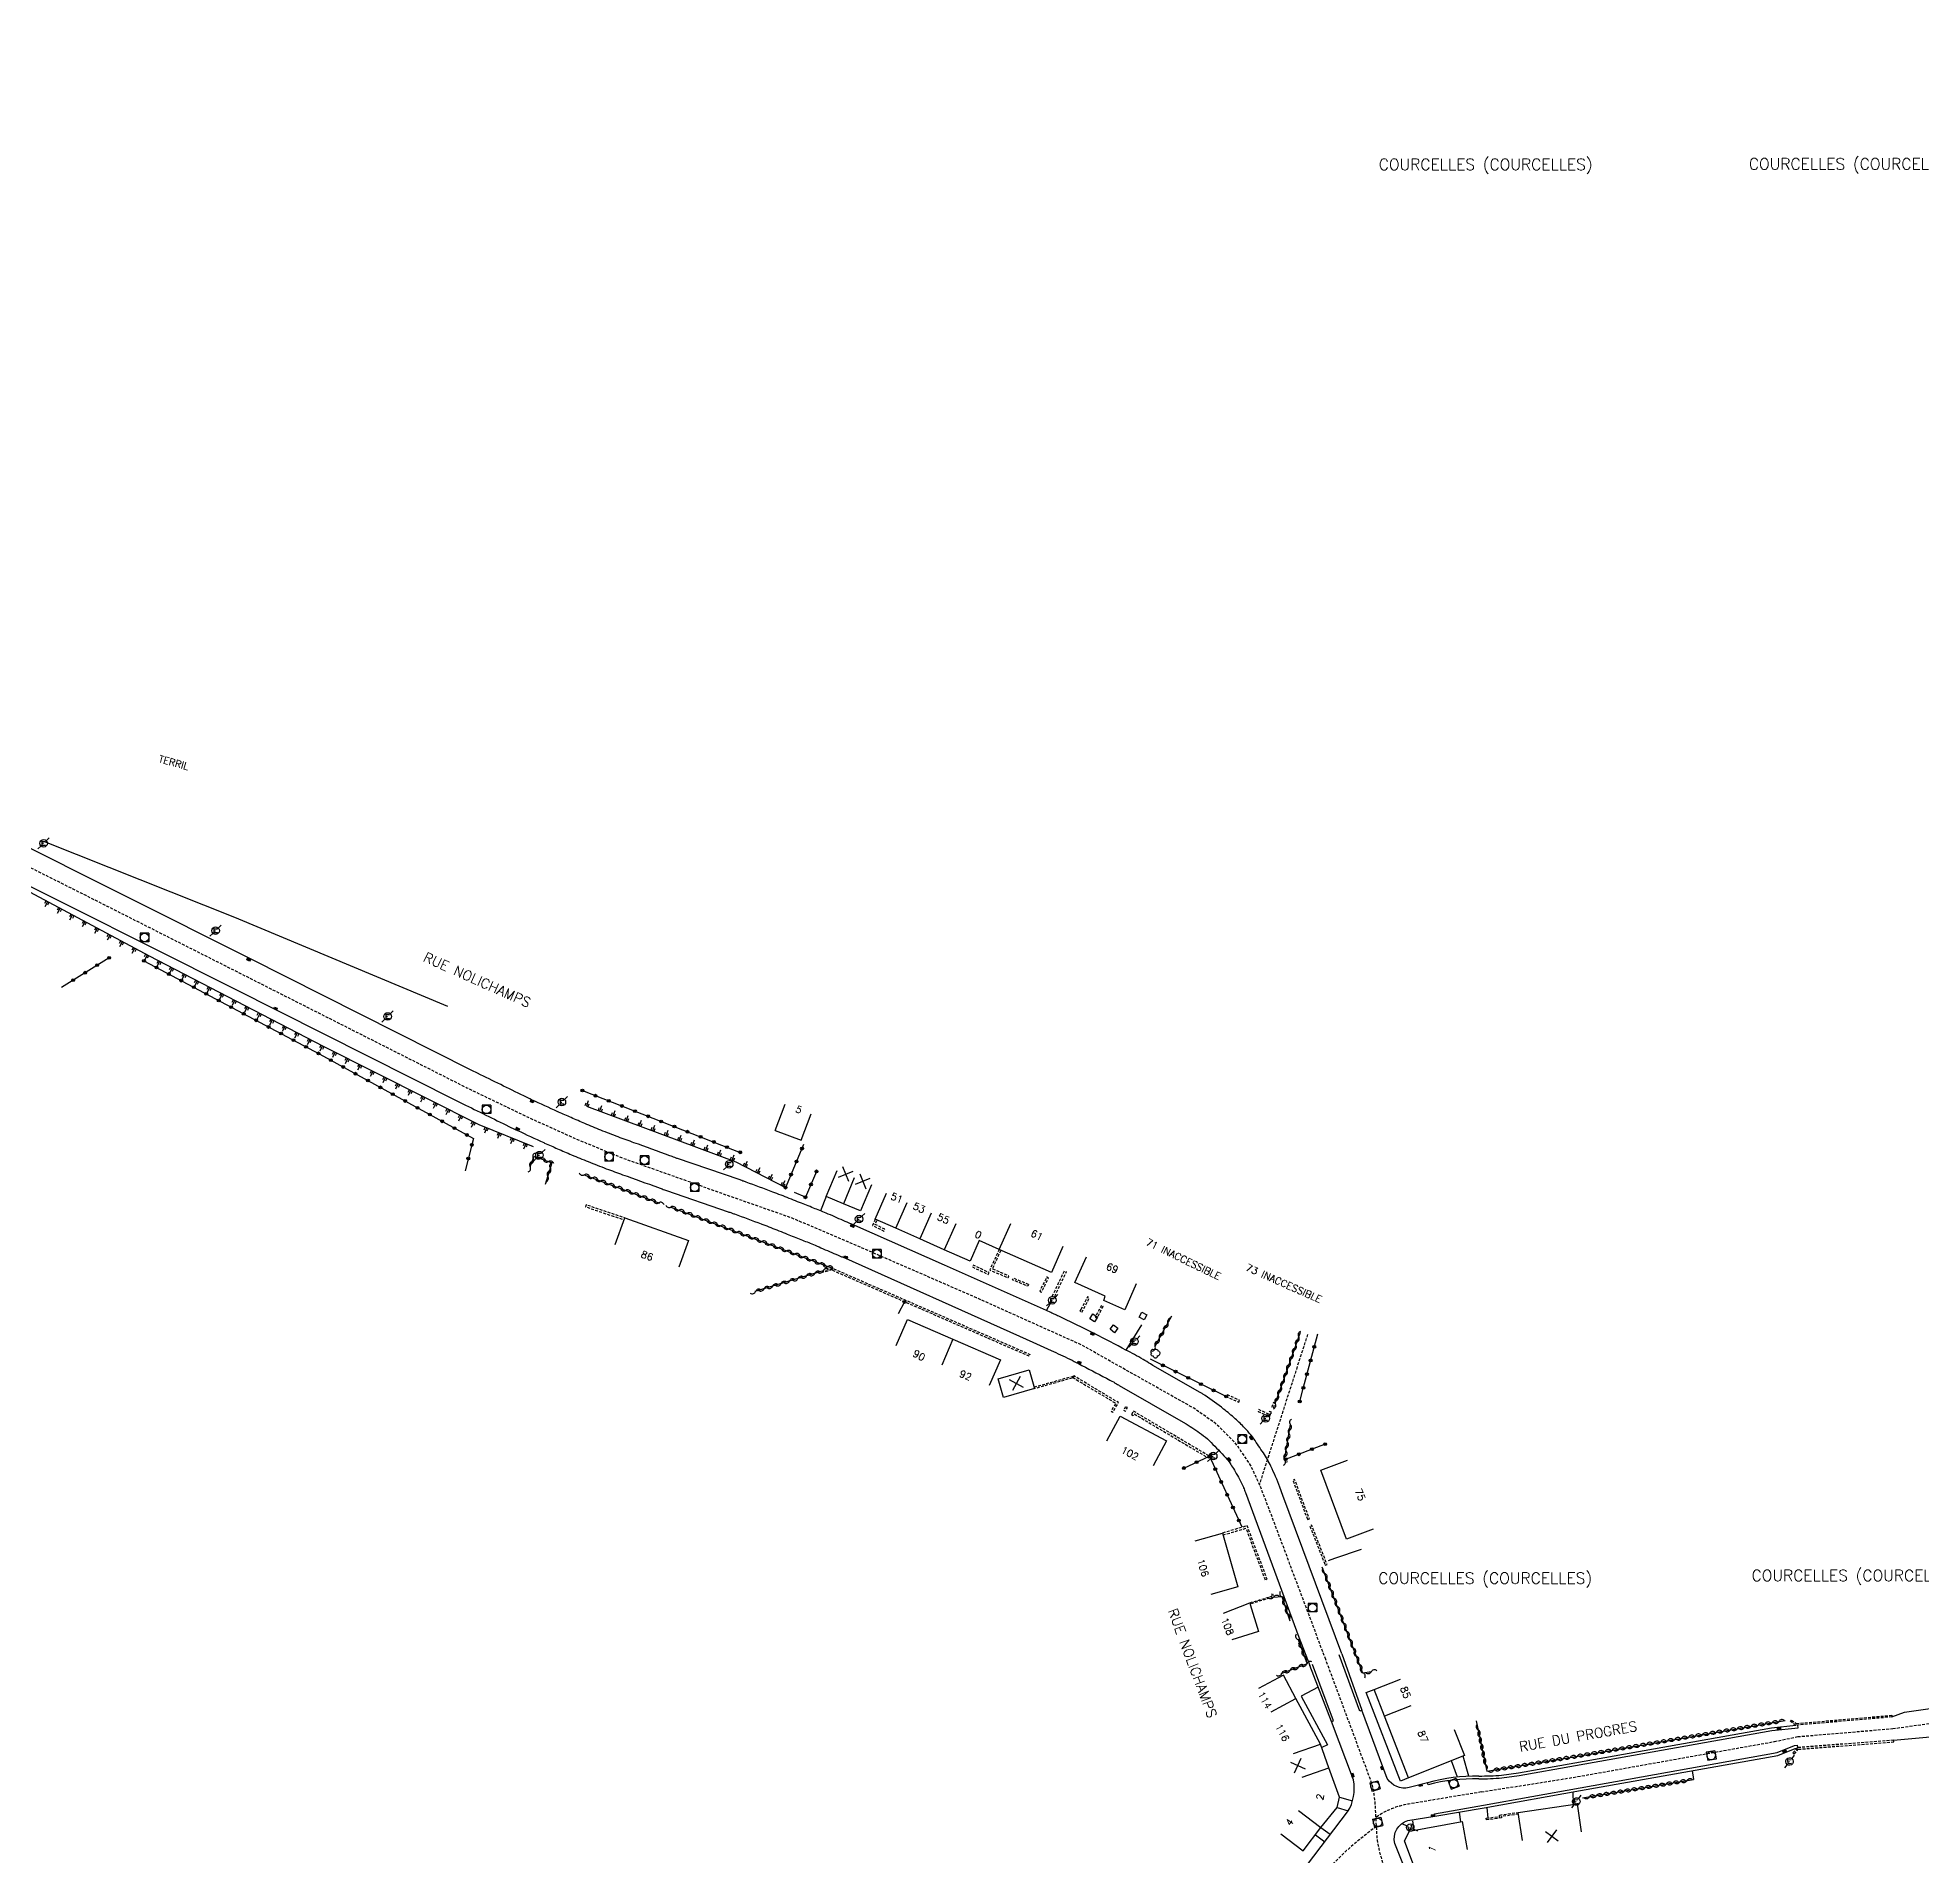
# Model space of a CAD drawing. Header units: millimetres. Extents: x 150000 to 151001, y 125999 to 127001.
# Drawn here: x 150210.9 to 150544.7, y 126187.3 to 126509.4 of the extents above; entities that cross this region are included whole.
import ezdxf
from ezdxf.enums import TextEntityAlignment as Align

# ---------------------------------------------------------------- set-up
doc = ezdxf.new("R2010")
doc.units = ezdxf.units.MM
doc.linetypes.add('DASHED', pattern=[0.75, 0.5, -0.25])
doc.layers.get('0').update_dxf_attribs({"linetype": 'CONTINUOUS'})
for name, color, linetype in [('W0001', 6, 'DASHED'), ('W0008', 7, 'CONTINUOUS'), ('W0017', 7, 'CONTINUOUS'), ('W0100', 7, 'CONTINUOUS'), ('W0112', 1, 'DASHED'), ('W0211', 2, 'CONTINUOUS'), ('W0300', 7, 'CONTINUOUS'), ('W0302', 3, 'CONTINUOUS'), ('W0310', 3, 'CONTINUOUS'), ('W0322', 7, 'CONTINUOUS'), ('W0334', 7, 'CONTINUOUS'), ('W0400', 7, 'CONTINUOUS'), ('W0420', 7, 'CONTINUOUS'), ('W0471', 7, 'CONTINUOUS'), ('W0980', 7, 'CONTINUOUS'), ('W0984', 7, 'CONTINUOUS'), ('W0989', 7, 'CONTINUOUS'), ('W0991', 7, 'CONTINUOUS'), ('W1102', 7, 'CONTINUOUS')]:
    doc.layers.add(name, color=color, linetype=linetype)
doc.styles.get("Standard").update_dxf_attribs({"font": 'romans.shx', "width": 0.85})

# ---------------------------------------------------------------- blocks, each defined once
blk = doc.blocks.new('t991o')
at = {"color": 0, "linetype": 'Continuous'}
for p, q in [((-1, 1), (1, -1)), ((-1, -1), (1, 1))]:
    blk.add_line(p, q, dxfattribs=at)
blk = doc.blocks.new('t310o')
at = {"color": 0, "linetype": 'Continuous'}
for centre, start, end in [((-0.5, 0.38), 216.8699, 323.1304), ((0.5, -0.37), 36.8699, 143.1303)]:
    blk.add_arc(centre, 0.625, start, end, dxfattribs=at)
blk = doc.blocks.new('T471')
for p, q in [((-0.333334, 0.333334), (-0.333334, -0.333334)), ((-0.333334, 0.333334), (0.333334, 0.333334)), ((-0.333334, 0), (0, 0)), ((0.500001, 0.500001), (1.000002, 1.000002)), ((-0.500001, -0.500001), (-1.000002, -1.000002)), ((-0.333334, -0.333334), (0.333334, -0.333334))]:
    blk.add_line(p, q)
blk.add_ellipse((0, 0), major_axis=(0.471405, 0.471405), ratio=1, start_param=5.4977871438, end_param=11.780972451)
blk = doc.blocks.new('T400')
for p, q in [((-0.15, 0.3), (0.15, 0.3)), ((-0.15, -0.25), (-0.15, 0.3)), ((-0.15, 0.15), (0.15, 0.15)), ((-0.15, 0), (0.15, 0)), ((0.15, 0.3), (0.15, -0.25)), ((-0.15, -0.15), (0.15, -0.15)), ((-0.15, -0.25), (-0.15, -0.3)), ((-0.15, -0.3), (0.15, -0.3)), ((0.15, -0.3), (0.15, -0.25))]:
    blk.add_line(p, q)
blk = doc.blocks.new('T420')
for p, q in [((0.75, 0.75), (-0.75, 0.75)), ((-0.75, 0.75), (-0.75, -0.75)), ((0.75, 0.75), (0.75, -0.75)), ((0.75, -0.75), (-0.75, -0.75))]:
    blk.add_line(p, q)
blk.add_ellipse((0, 0), major_axis=(-0.53, 0.53), ratio=1, start_param=3.926991, end_param=10.210176)
blk = doc.blocks.new('t322o')
at = {"color": 0, "linetype": 'Continuous'}
for radius in [0.25, 0.15]:
    blk.add_circle((0, 0), radius, dxfattribs=at)
blk = doc.blocks.new('t211o')
at = {"color": 0, "linetype": 'Continuous'}
for p, q in [((-0.29, 0.5), (-0.29, 0)), ((0, 1), (0, 0)), ((0.29, 0.5), (0.29, 0))]:
    blk.add_line(p, q, dxfattribs=at)
blk = doc.blocks.new('t112o')
at = {"color": 0, "linetype": 'Continuous'}
for p, q in [((-0.5, 0.5), (0.5, 0.5)), ((-0.5, -0.5), (-0.5, 0.5)), ((0.5, 0.5), (0.5, -0.5)), ((0.5, -0.5), (-0.5, -0.5))]:
    blk.add_line(p, q, dxfattribs=at)
blk = doc.blocks.new('T300')
for p, q in [((-0.8, 0.51), (-0.86, 0.34)), ((-0.86, 0.34), (-0.86, 0.17)), ((-0.86, 0.17), (-0.74, 0.06)), ((-0.69, 0.63), (-0.8, 0.51)), ((-0.8, -0.06), (-0.74, 0.06)), ((-0.74, 0.06), (-0.69, 0.11)), ((-0.57, 0.69), (-0.69, 0.63)), ((-0.46, 0.69), (-0.57, 0.69)), ((-0.29, 0.63), (-0.46, 0.69)), ((-0.29, 0.63), (-0.17, 0.74)), ((-0.23, 0.57), (-0.29, 0.63)), ((-0.17, 0.74), (-0.06, 0.8)), ((-0.06, 0.8), (0.06, 0.8)), ((0.06, 0.8), (0.23, 0.74)), ((0.23, 0.74), (0.34, 0.63)), ((0.34, 0.63), (0.4, 0.51)), ((0.46, 0.46), (0.34, 0.46)), ((0.4, 0.51), (0.4, 0.46)), ((0.57, 0.4), (0.46, 0.46)), ((0.57, 0.4), (0.69, 0.29)), ((0.69, 0.29), (0.74, 0.17)), ((0.74, 0.06), (0.69, -0.17)), ((0.74, 0.17), (0.74, 0.06)), ((-0.8, -0.17), (-0.8, -0.06)), ((-0.8, -0.23), (-0.8, -0.17)), ((-0.74, -0.34), (-0.8, -0.23)), ((-0.69, -0.4), (-0.74, -0.34)), ((-0.51, -0.46), (-0.69, -0.4)), ((-0.4, -0.46), (-0.51, -0.46)), ((-0.4, -0.46), (-0.34, -0.46)), ((-0.34, -0.46), (-0.34, -0.4)), ((-0.34, -0.51), (-0.34, -0.46)), ((-0.29, -0.63), (-0.34, -0.51)), ((-0.17, -0.74), (-0.29, -0.63)), ((-0.06, -0.8), (-0.17, -0.74)), ((0.06, -0.8), (-0.06, -0.8)), ((0.17, -0.74), (0.06, -0.8)), ((0.23, -0.69), (0.17, -0.74)), ((0.29, -0.46), (0.23, -0.46)), ((0.29, -0.63), (0.23, -0.69)), ((0.46, -0.4), (0.29, -0.46)), ((0.34, -0.51), (0.29, -0.63)), ((0.34, -0.51), (0.34, -0.46)), ((0.57, -0.34), (0.46, -0.4)), ((0.63, -0.29), (0.57, -0.34)), ((0.69, -0.17), (0.63, -0.29))]:
    blk.add_line(p, q)

msp = doc.modelspace()

# ---------------------------------------------------------------- linework, layer by layer
at = {"layer": 'W0001', "flags": 128}
for points in [[(150439.04, 126222.13), (150429.4, 126247.76), (150427.45, 126252.8), (150425.73, 126256.58), (150422.98, 126260.59), (150419.42, 126264.03), (150415.64, 126266.67), (150403.03, 126273.77), (150395.92, 126277.79), (150377.19, 126286.2), (150356.9, 126295.03), (150350.48, 126297.78), (150344.28, 126300.41), (150331.74, 126304.8), (150314.31, 126310.99), (150306.28, 126314.31), (150298.14, 126317.98), (150286.9, 126323.37), (150219.42, 126357.45), (150194.36, 126369.99), (150184.61, 126374.69), (150171.42, 126381.34), (150159.61, 126386.15), (150142.38, 126393.29), (150136.08, 126396.73), (150129.77, 126400.97), (150121.06, 126408.08), (150114.75, 126414.95), (150108.67, 126423.09), (150104.77, 126430.89), (150093.27, 126457.32), (150071.58, 126506.55), (150056.08, 126542.26), (150051.61, 126552.8), (150045.54, 126565.98), (150035.42, 126585.16), (150033.02, 126590.44), (150030.61, 126598.57), (150029.17, 126606.65)], [(150435.82, 126279.73), (150427.28, 126253.18)]]:
    msp.add_lwpolyline(points, dxfattribs=at)
at = {"layer": 'W0001'}
for points in [[(150466.58, 126198.68), (150483.68, 126201.4), (150518.51, 126207.61), (150522.64, 126208.48), (150539.49, 126209.91), (150551.77, 126211.63, 0.030265), (150580.27, 126217.4, 0.210254), (150594.92, 126228.22), (150607.47, 126267.87), (150619.71, 126310.09), (150632.68, 126355.61), (150645.28, 126399.28), (150654.12, 126427.08, 0.061287), (150657.73, 126446.32, -0.104022), (150663.54, 126467.27, -0.034084), (150668.48, 126475.4), (150689.07, 126498.53), (150711.35, 126522.45)], [(150227.65, 126000), (150229.04, 126001.01), (150268.98, 126030.18), (150307.42, 126058.21), (150319.57, 126067.05), (150329.3, 126074.15), (150349.45, 126088.78), (150374.96, 126107.24, 0.087647), (150398.56, 126131.96), (150413.16, 126152.06), (150422.03, 126164.33, -0.032963), (150425.38, 126168.57), (150431.4, 126175.72), (150436.66, 126181.98, -0.060371), (150448.03, 126192.59, -0.294539)]]:
    msp.add_lwpolyline(points, format="xyb", dxfattribs=at)
at = {"layer": 'W0001', "flags": 128}
for points in [[(150454.4, 126174.5), (150450.54, 126182.64, -0.076915), (150448.14, 126190.67), (150447.83, 126196.13, 0.043157), (150447.26, 126200.07), (150439.04, 126222.13)], [(150466.58, 126198.68), (150453.7, 126196.54, 0.11127), (150447.94, 126194.2, 2.559799)]]:
    msp.add_lwpolyline(points, format="xyb", dxfattribs=at)
at = {"layer": 'W0008', "flags": 128}
for points in [[(150441.87, 126223.17), (150431.44, 126251.22), (150430.91, 126252.66, 0.023172), (150429.32, 126256.39, 0.03474), (150427.98, 126258.75, 0.002898), (150426.31, 126261.23, 0.018093), (150426.02, 126261.62, 0.022719), (150424.7, 126263.14, 0.019425), (150423, 126264.79, 0.018158), (150420.94, 126266.51, 0.012058), (150417.69, 126268.9, 0.012689), (150417.27, 126269.17, 0.011115), (150416.79, 126269.46), (150408.4, 126274.22), (150407.97, 126274.51, 0.019202), (150406.67, 126275.31, 0.008502), (150403.64, 126276.96, 0.000335), (150398.14, 126279.83, 0.004703), (150397.75, 126280.03, 0.002672), (150396.84, 126280.48, 0.000495), (150391.96, 126282.84, 0.009915), (150391.1, 126283.23, -0.011035), (150390.33, 126283.59), (150389.57, 126283.95), (150371.48, 126292.01), (150355.59, 126299.04, -0.000975), (150355.07, 126299.24, -0.007044), (150355, 126299.27, -0.004357), (150352.07, 126300.55, 0.008342), (150350.53, 126301.21, 0.001364), (150348.29, 126302.11, 0.001252), (150345.84, 126303.09, 0.000797), (150342.9, 126304.25, 0.001616), (150341.45, 126304.81, 0.003051), (150341.08, 126304.95, 0.000237), (150336.37, 126306.69, 0.003132), (150335.78, 126306.9, 0.00271), (150335.11, 126307.14), (150324.21, 126310.87, -0.012384), (150323.7, 126311.06, 0.007523), (150322.86, 126311.38, 0.002124), (150316.49, 126313.68, -0.004865), (150313.71, 126314.7, -0.005036), (150310.61, 126315.9, -0.00548), (150307.79, 126317.07, -0.002434), (150305.36, 126318.12, -0.002648), (150303.13, 126319.11, -0.002043), (150303.01, 126319.16, -0.000054), (150298.36, 126321.3, -0.006851), (150296.98, 126321.96, 0.001152), (150288.79, 126325.98), (150287.79, 126326.47), (150248.3, 126346.35), (150204.73, 126368.21)], [(150202.03, 126362.85), (150245.6, 126340.99), (150285.12, 126321.09), (150286.16, 126320.59, -0.001152), (150294.32, 126316.58, 0.006851), (150295.85, 126315.85, 0.000054), (150300.5, 126313.71, 0.002043), (150300.66, 126313.63, 0.002648), (150302.95, 126312.62, 0.002434), (150305.44, 126311.54, 0.00548), (150308.38, 126310.33, 0.005036), (150311.59, 126309.08, 0.004865), (150314.48, 126308.02, -0.002124), (150320.81, 126305.74, -0.007523), (150321.48, 126305.49, 0.012384), (150322.27, 126305.2), (150333.16, 126301.46, -0.00271), (150333.77, 126301.25, -0.003132), (150334.29, 126301.06, -0.000237), (150339, 126299.32, -0.003051), (150339.29, 126299.21, -0.001616), (150340.71, 126298.66, -0.000797), (150343.63, 126297.51, -0.001252), (150346.05, 126296.54, -0.001364), (150348.27, 126295.65, -0.008342), (150349.62, 126295.07, 0.004357), (150352.65, 126293.75, 0.007044), (150352.88, 126293.65, 0.000975), (150353.41, 126293.44), (150384.81, 126279.43), (150387.15, 126278.37), (150390.42, 126276.9, -0.003721), (150393.71, 126275.33, -0.008006), (150395.23, 126274.57, -0.000598), (150400.19, 126271.96, -0.002394), (150401.43, 126271.3, -0.019776), (150401.84, 126271.05, 0.013243), (150402.45, 126270.68), (150413.8, 126264.17), (150414.29, 126263.88, -0.020559), (150417.03, 126262.06, -0.037976), (150418.39, 126260.91, -0.008225), (150420.99, 126258.25, -0.028844), (150421.68, 126257.44, -0.029167), (150423, 126255.44, -0.022581), (150424.44, 126252.69, -0.01807), (150424.49, 126252.58, -0.002499), (150424.8, 126251.75), (150434.28, 126226.12), (150436.2, 126221.08)]]:
    msp.add_lwpolyline(points, format="xyb", dxfattribs=at)
msp.add_lwpolyline([(150406.41, 126281.41), (150403.64, 126276.96)], dxfattribs=at)
at = {"layer": 'W0008'}
for points in [[(150539.34, 126211.99), (150541.57, 126212.82), (150551.5, 126214.26, 0.019589), (150578.97, 126219.98, 0.153), (150589.94, 126227.24, 0.131681), (150592.28, 126232.46)], [(150466.16, 126201, 0.070585), (150457.18, 126199.95), (150457.09, 126200.32), (150453.8, 126199.46, -0.323041), (150449.92, 126201.07), (150445.44, 126213.15), (150445.08, 126213.02), (150441.4, 126223)], [(150224.26, 126000), (150227.86, 126002.62), (150267.8, 126031.8), (150306.24, 126059.82), (150318.39, 126068.66), (150328.12, 126075.77), (150348.41, 126090.65), (150373.25, 126108.91, 0.088865), (150396.51, 126133.38), (150411.13, 126153.53), (150419.98, 126165.77, -0.032537), (150423.49, 126170.21), (150434.71, 126183.54), (150436.22, 126185.53), (150435.8, 126185.86), (150442.91, 126195.16, 0.192438), (150443.94, 126200.82), (150440.04, 126211.15), (150440.4, 126211.26), (150436.67, 126221.26)], [(150539.63, 126207.85), (150552.04, 126209, 0.025694), (150581.57, 126214.82), (150591.42, 126217.23), (150591.63, 126217.1)], [(150466.16, 126201, 0.016509), (150470.24, 126201.17), (150473.29, 126201.59), (150483.26, 126203.36), (150518.05, 126209.57), (150522.71, 126210.02), (150522.67, 126210.53)], [(150456.91, 126175.5), (150451.28, 126189.57, -0.404663), (150453.59, 126193.63), (150458.37, 126194.4), (150458.32, 126194.81), (150466.99, 126196.35)]]:
    msp.add_lwpolyline(points, format="xyb", dxfattribs=at)
msp.add_lwpolyline([(150466.99, 126196.35), (150484.1, 126199.44), (150518.98, 126205.65), (150522.06, 126206.89), (150522.57, 126206.95), (150522.6, 126206.54)], dxfattribs=at)
at = {"layer": 'W0017', "flags": 128}
for points in [[(150212.18, 126366.99), (150245.72, 126353.61), (150283.48, 126337.89)], [(150350.55, 126304.15), (150349.52, 126301.59)], [(150389.57, 126283.95), (150390.59, 126285.77)]]:
    msp.add_lwpolyline(points, dxfattribs=at)
at = {"layer": 'W0100', "flags": 128}
for points in [[(150358.54, 126306.22), (150356.63, 126301.6), (150353.59, 126302.86), (150350.55, 126304.15), (150352.5, 126308.75)], [(150373.48, 126299.29), (150371.46, 126294.72), (150367.11, 126296.63), (150362.88, 126298.52), (150359.2, 126300.15), (150361.23, 126304.72)], [(150313.17, 126295.66), (150314.85, 126300.37), (150326.14, 126296.36), (150324.46, 126291.65)], [(150369.14, 126301.2), (150367.11, 126296.63)], [(150392.47, 126295.29), (150390.45, 126290.72), (150381.2, 126294.79), (150377.66, 126296.39), (150376.02, 126292.69), (150371.46, 126294.72)], [(150405.47, 126288.69), (150403.46, 126284.11), (150399.7, 126285.76), (150399.98, 126286.48), (150394.58, 126288.91), (150396.63, 126293.47)], [(150362.96, 126277.74), (150364.92, 126282.34), (150373, 126278.88), (150381.4, 126275.25), (150379.42, 126270.66)], [(150400.25, 126260.85), (150402.61, 126265.26), (150410.8, 126260.88), (150408.44, 126256.47)], [(150447.41, 126245.23), (150442.73, 126243.49), (150438.18, 126255.71), (150442.87, 126257.45)], [(150415.92, 126243.14), (150420.72, 126244.53), (150423.49, 126235.04), (150418.69, 126233.65)], [(150420.91, 126230.36), (150425.56, 126232.2), (150425.64, 126231.98), (150425.67, 126231.9), (150427.15, 126227.13), (150422.37, 126225.65)]]:
    msp.add_lwpolyline(points, dxfattribs=at)
msp.add_lwpolyline([(150387.44, 126270.15), (150381.94, 126268.58), (150381, 126271.86), (150386.5, 126273.43)], close=True, dxfattribs=at)
at = {"layer": 'W0100'}
for points in [[(150431.07, 126191.27), (150435.06, 126188.25), (150438.18, 126192.38), (150441.05, 126195.93), (150441.45, 126197.75), (150439.58, 126202.98), (150438.11, 126207.15), (150433.76, 126215.25), (150431.56, 126219.37), (150427.15, 126217.02)], [(150461.8, 126209.77), (150463.63, 126205.12), (150453.7, 126201.21), (150449.44, 126212.13), (150447.59, 126216.85), (150452.25, 126218.67)], [(150473.87, 126190.1), (150473.15, 126195.05), (150483.59, 126196.57), (150484.31, 126191.62)], [(150460.98, 126182.94), (150456.29, 126181.18), (150452.98, 126190.02), (150453.88, 126191.77), (150463.19, 126193.43), (150464.07, 126188.5)]]:
    msp.add_lwpolyline(points, dxfattribs=at)
at = {"layer": 'W0112', "flags": 128}
for points in [[(150314.73, 126300.03), (150314.85, 126300.37), (150308.02, 126302.68), (150307.91, 126302.34), (150314.73, 126300.03)], [(150359.2, 126300.15), (150358.76, 126299.01), (150360.76, 126298.04), (150360.92, 126298.36), (150359.21, 126299.19), (150359.53, 126300.01)], [(150381.2, 126294.79), (150379.51, 126291.14), (150382.77, 126289.77), (150382.91, 126290.09), (150379.99, 126291.32), (150381.52, 126294.65)], [(150351.52, 126291.12), (150351.66, 126291.44), (150351.73, 126291.19), (150350.09, 126290.75), (150350.02, 126291), (150351.66, 126291.44), (150386.64, 126276.19), (150386.5, 126275.86), (150351.5, 126291.13)], [(150391.11, 126286.63), (150390.96, 126286.31), (150390.6, 126286.48), (150392.75, 126291), (150393.07, 126290.84), (150391.08, 126286.65)], [(150395.63, 126284.16), (150395.46, 126283.85), (150395.82, 126283.66), (150397.15, 126286.19), (150396.84, 126286.36), (150395.67, 126284.14)], [(150387.35, 126270.4), (150394.37, 126272.37)], [(150387.37, 126270.41), (150387.42, 126270.15), (150394.41, 126272.13), (150394.33, 126272.39)], [(150394.2, 126272.1), (150401.84, 126267.53), (150401, 126266.12), (150401.3, 126265.94), (150402.33, 126267.65), (150394.39, 126272.4), (150394.19, 126272.07)], [(150432.08, 126257.67), (150431.75, 126257.54), (150431.94, 126257.07), (150432.27, 126257.2), (150432.08, 126257.67)], [(150420.82, 126244.19), (150424.89, 126245.4), (150428.3, 126236.25), (150428.64, 126236.37), (150425.11, 126245.83), (150420.72, 126244.53), (150420.82, 126244.19)], [(150425.56, 126232.2), (150429.51, 126233.37), (150429.38, 126233.7), (150429.6, 126233.78), (150429.81, 126233.21), (150425.64, 126231.98)]]:
    msp.add_lwpolyline(points, dxfattribs=at)
for points in [[(150379.24, 126290.35), (150379.39, 126290.67), (150376.6, 126291.99), (150376.45, 126291.67)], [(150386.38, 126288.59), (150386.24, 126288.26), (150383.56, 126289.39), (150383.7, 126289.72)], [(150388.36, 126287.37), (150388.68, 126287.21), (150389.91, 126289.7), (150389.6, 126289.86)], [(150398.2, 126282.79), (150398.52, 126282.62), (150399.6, 126284.68), (150399.29, 126284.85)], [(150403.23, 126266.33), (150403.54, 126266.15), (150403.9, 126266.77), (150403.59, 126266.95)], [(150404.6, 126265.52), (150404.91, 126265.35), (150405.09, 126265.66), (150418.25, 126257.84), (150418.43, 126258.14), (150404.96, 126266.15)], [(150423.62, 126267.74), (150423.76, 126268.07), (150421.56, 126269.04), (150421.41, 126268.72)], [(150429.41, 126265.93), (150429.08, 126266.07), (150428.88, 126265.62), (150427.21, 126266.41), (150427.06, 126266.09), (150429.05, 126265.15)], [(150430.1, 126267.5), (150429.78, 126267.64), (150429.47, 126266.89), (150429.79, 126266.75)], [(150435.81, 126246.96), (150436.14, 126247.08), (150433.53, 126254.02), (150433.2, 126253.89)], [(150438.95, 126238.85), (150439.28, 126238.98), (150436.54, 126245.95), (150436.21, 126245.82)]]:
    msp.add_lwpolyline(points, close=True, dxfattribs=at)
at = {"layer": 'W0112'}
for points in [[(150539.34, 126211.97), (150522.33, 126210.5), (150521.36, 126211.14), (150521.52, 126211.39), (150522.41, 126210.81), (150539.32, 126212.26)], [(150539.63, 126207.85), (150522.6, 126206.54), (150521.79, 126205.59), (150522.02, 126205.4), (150522.75, 126206.25), (150539.65, 126207.55)]]:
    msp.add_lwpolyline(points, close=True, dxfattribs=at)
msp.add_lwpolyline([(150473.19, 126194.75), (150470.16, 126194.34), (150470.19, 126194.1), (150467.52, 126193.73), (150467.48, 126194.03), (150469.86, 126194.35), (150469.82, 126194.6), (150473.15, 126195.05)], dxfattribs=at)
at = {"layer": 'W0211', "flags": 128}
for points in [[(150195, 126365.82), (150230.63, 126346.79), (150261.45, 126330.78), (150289.02, 126316.9), (150298.65, 126313.02)], [(150308.05, 126320.14), (150334.55, 126310.29), (150343.34, 126305.73)]]:
    msp.add_lwpolyline(points, dxfattribs=at)
at = {"layer": 'W0211'}
for points in [[(150503.97, 126202.47), (150504.19, 126200.89)], [(150482.94, 126196.47), (150482.88, 126198.71)]]:
    msp.add_lwpolyline(points, dxfattribs=at)
at = {"layer": 'W0302', "flags": 128}
msp.add_lwpolyline([(150439.52, 126239.67), (150440.67, 126240.07), (150445.39, 126241.7)], dxfattribs=at)
at = {"layer": 'W0310', "flags": 128}
for points in [[(150298.09, 126309.44), (150298.81, 126311.31), (150301.93, 126310.11), (150300.77, 126306.29)], [(150307.69, 126308.01), (150321.01, 126302.98)], [(150323.04, 126302.29), (150351.66, 126291.44)], [(150350.02, 126291), (150347.46, 126290.22), (150337.89, 126287.31)], [(150408.8, 126277.66), (150409.36, 126278.66), (150411.78, 126283.03)], [(150430.1, 126267.5), (150431.23, 126270.71), (150434.54, 126280.15)], [(150431.75, 126257.54), (150432.81, 126263.76)], [(150447.09, 126219.99), (150445.62, 126219.73), (150438.42, 126238.5)], [(150429.81, 126233.21), (150431.26, 126233.33), (150432.7, 126228.99)], [(150434.13, 126225.69), (150435.75, 126221.39), (150431.07, 126219.63)]]:
    msp.add_lwpolyline(points, dxfattribs=at)
at = {"layer": 'W0310'}
for points in [[(150465.71, 126211.3), (150467.57, 126202.34), (150483.03, 126204.93), (150520.42, 126211.35)], [(150484.53, 126197.62), (150504.19, 126200.89)]]:
    msp.add_lwpolyline(points, dxfattribs=at)
at = {"layer": 'W0322', "flags": 128}
for points in [[(150223.52, 126346.44), (150215.08, 126341.18)], [(150229.68, 126345.9), (150260.82, 126329.39), (150288.05, 126314.42), (150287.83, 126313.56), (150286.59, 126308.71)], [(150307.35, 126322.92), (150335.61, 126311.85)], [(150343.34, 126305.73), (150343.48, 126306.06), (150346.59, 126313.43)], [(150348.83, 126308.61), (150346.85, 126304.01), (150344.91, 126304.85)], [(150364.4, 126285.48), (150363.31, 126283.35)], [(150434.42, 126267.86), (150435.03, 126270.15), (150437.62, 126279.81)], [(150421.41, 126268.72), (150408, 126275.33)], [(150438.93, 126260.28), (150431.75, 126257.54)], [(150413.89, 126256.06), (150418.43, 126258.14), (150424.16, 126245.66)]]:
    msp.add_lwpolyline(points, dxfattribs=at)
at = {"layer": 'W0334', "flags": 128}
for points in [[(150441.87, 126223.17), (150445.44, 126213.15)], [(150440.04, 126211.15), (150436.2, 126221.08)]]:
    msp.add_lwpolyline(points, dxfattribs=at)
at = {"layer": 'W0334'}
for points in [[(150437.69, 126217.23), (150434.69, 126215.65), (150439.35, 126207.01), (150438.32, 126206.54)], [(150453.7, 126201.21), (150452.29, 126200.62), (150446.17, 126216.33), (150447.59, 126216.85)], [(150467.08, 126195.86), (150484.19, 126198.94), (150519.12, 126205.17), (150522.18, 126206.4), (150522.53, 126206.44)], [(150462.35, 126201.32), (150461.3, 126204.2)], [(150464.36, 126201.47), (150463.36, 126205.01)], [(150441.05, 126195.93), (150443.02, 126195.33)], [(150441.45, 126197.75), (150443.8, 126197.14)], [(150458.37, 126194.4), (150467.08, 126195.86)], [(150467.56, 126195.94), (150467.74, 126194.07)], [(150454.42, 126193.6), (150454.67, 126191.91)], [(150462.96, 126193.39), (150462.72, 126195.13)], [(150437.2, 126191.08), (150438.88, 126189.88)], [(150439.84, 126191.14), (150438.15, 126192.33)]]:
    msp.add_lwpolyline(points, dxfattribs=at)
for points in [[(150466.18, 126201.5, 0.016442), (150470.19, 126201.66), (150473.21, 126202.09), (150483.17, 126203.85), (150517.98, 126210.07), (150522.33, 126210.5)], [(150466.18, 126201.5, 0.070068), (150457.09, 126200.32)]]:
    msp.add_lwpolyline(points, format="xyb", dxfattribs=at)
at = {"layer": 'W1102'}
for p, q in [((150341.51, 126315.85), (150343.28, 126320.53)), ((150346.12, 126314.11), (150347.89, 126318.78)), ((150341.51, 126315.85), (150346.12, 126314.11)), ((150355.52, 126307.47), (150353.59, 126302.86)), ((150362.88, 126298.52), (150364.91, 126303.09)), ((150381.2, 126294.79), (150383.26, 126299.35)), ((150373, 126278.88), (150371.03, 126274.29)), ((150429.36, 126212.88), (150433.76, 126215.25)), ((150454.09, 126213.95), (150449.44, 126212.13)), ((150433.34, 126205.47), (150438.11, 126207.15)), ((150434.87, 126201.29), (150439.58, 126202.98)), ((150434.2, 126195.4), (150438.18, 126192.38))]:
    msp.add_line(p, q, dxfattribs=at)

# ---------------------------------------------------------------- block references
at = {"layer": 'W0112'}
for p, rotation in [((150397.93, 126282.65), 235.9995833911091), ((150406.65, 126283), 331.7837609895103), ((150401.52, 126280.72), 231.9129447034795)]:
    msp.add_blockref('t112o', p, dxfattribs=dict(at, rotation=rotation))
at = {"layer": 'W0211'}
for p, rotation in [((150212.64, 126356.4), 151.8967592910732), ((150214.85, 126355.22), 151.8967592910732), ((150217.05, 126354.04), 151.8967592910732), ((150219.26, 126352.86), 151.8967592910732), ((150221.46, 126351.69), 151.8967592910732), ((150223.67, 126350.51), 151.8967592910732), ((150225.87, 126349.33), 151.8967592910732), ((150228.08, 126348.15), 151.8967592910732), ((150230.28, 126346.98), 151.8967592910732), ((150232.5, 126345.82), 152.5535916775764), ((150234.72, 126344.67), 152.5535916775764), ((150236.94, 126343.52), 152.5535916775764), ((150239.15, 126342.36), 152.5535916775764), ((150241.37, 126341.21), 152.5535916775764), ((150243.59, 126340.06), 152.5535916775764), ((150245.81, 126338.91), 152.5535916775764), ((150248.03, 126337.75), 152.5535916775764), ((150250.25, 126336.6), 152.5535916775764), ((150252.47, 126335.45), 152.5535916775764), ((150254.69, 126334.3), 152.5535916775764), ((150256.9, 126333.14), 152.5535916775764), ((150259.12, 126331.99), 152.5535916775764), ((150261.34, 126330.84), 152.5535916775764), ((150263.57, 126329.71), 153.274111236607), ((150265.81, 126328.59), 153.274111236607), ((150268.04, 126327.47), 153.274111236607), ((150270.27, 126326.34), 153.274111236607), ((150272.5, 126325.22), 153.274111236607), ((150274.74, 126324.09), 153.274111236607), ((150276.97, 126322.97), 153.274111236607), ((150279.2, 126321.84), 153.274111236607), ((150281.44, 126320.72), 153.274111236607), ((150283.67, 126319.6), 153.274111236607), ((150308.05, 126320.14), 339.6001204553889), ((150310.39, 126319.27), 339.6001204553889), ((150312.73, 126318.4), 339.6001204553889), ((150285.9, 126318.47), 153.274111236607), ((150288.14, 126317.35), 153.274111236607), ((150290.42, 126316.34), 158.0455518600952), ((150315.08, 126317.53), 339.6001204553889), ((150317.42, 126316.66), 339.6001204553889), ((150319.76, 126315.79), 339.6001204553889), ((150322.11, 126314.91), 339.6001204553889), ((150292.74, 126315.4), 158.0455518600952), ((150295.06, 126314.47), 158.0455518600952), ((150297.38, 126313.53), 158.0455518600952), ((150324.45, 126314.04), 339.6001204553889), ((150326.79, 126313.17), 339.6001204553889), ((150329.14, 126312.3), 339.6001204553889), ((150331.48, 126311.43), 339.6001204553889), ((150333.82, 126310.56), 339.6001204553889), ((150336.08, 126309.49), 332.6052052922138), ((150338.3, 126308.34), 332.6052052922138), ((150340.52, 126307.19), 332.6052052922138), ((150342.74, 126306.04), 332.6052052922138)]:
    msp.add_blockref('t211o', p, dxfattribs=dict(at, rotation=rotation))
at = {"layer": 'W0300'}
msp.add_blockref('T300', (150408.89, 126276.34), dxfattribs=at)
at = {"layer": 'W0310'}
for p, rotation in [((150298.09, 126309.44), 68.92536415872613), ((150298.65, 126310.9), 68.92536415872613), ((150299.87, 126310.9), 338.925364158725), ((150301.33, 126310.34), 338.925364158725), ((150301.66, 126309.22), 253.2076799523383), ((150301.21, 126307.72), 253.2076799523383), ((150307.69, 126308.01), 339.3190912388881), ((150309.16, 126307.46), 339.3190912388881), ((150310.62, 126306.9), 339.3190912388881), ((150312.09, 126306.35), 339.3190912388881), ((150313.55, 126305.8), 339.3190912388881), ((150315.02, 126305.24), 339.3190912388881), ((150316.48, 126304.69), 339.3190912388881), ((150317.95, 126304.14), 339.3190912388881), ((150319.41, 126303.58), 339.3190912388881), ((150320.88, 126303.03), 339.3190912388881), ((150323.04, 126302.29), 339.2511719860659), ((150324.5, 126301.73), 339.2511719860659), ((150325.97, 126301.18), 339.2511719860659), ((150327.43, 126300.62), 339.2511719860659), ((150328.9, 126300.07), 339.2511719860659), ((150330.36, 126299.51), 339.2511719860659), ((150331.83, 126298.96), 339.2511719860659), ((150333.29, 126298.4), 339.2511719860659), ((150334.76, 126297.85), 339.2511719860659), ((150336.22, 126297.29), 339.2511719860659), ((150337.68, 126296.74), 339.2511719860659), ((150339.15, 126296.18), 339.2511719860659), ((150340.61, 126295.63), 339.2511719860659), ((150342.08, 126295.08), 339.2511719860659), ((150343.54, 126294.52), 339.2511719860659), ((150345.01, 126293.97), 339.2511719860659), ((150346.47, 126293.41), 339.2511719860659), ((150347.94, 126292.86), 339.2511719860659), ((150349.4, 126292.3), 339.2511719860659), ((150342.53, 126288.72), 196.9296618996324), ((150344.03, 126289.17), 196.9296618996324), ((150345.53, 126289.63), 196.9296618996324), ((150347.03, 126290.09), 196.9296618996324), ((150348.52, 126290.54), 196.929661899632), ((150350.02, 126291), 196.929661899632), ((150350.86, 126291.75), 339.2511719860659), ((150338.04, 126287.35), 196.9296618996324), ((150339.53, 126287.81), 196.9296618996324), ((150341.03, 126288.26), 196.9296618996324), ((150411.08, 126281.77), 60.97089663591072), ((150409.56, 126279.03), 60.97089663591072), ((150410.32, 126280.4), 60.97089663591072), ((150434.25, 126279.32), 70.65924130566786), ((150408.8, 126277.66), 60.97089663591032), ((150432.7, 126274.89), 70.65924130566786), ((150433.22, 126276.37), 70.65924130566786), ((150433.73, 126277.84), 70.65924130566786), ((150431.66, 126271.93), 70.65924130566786), ((150432.18, 126273.41), 70.65924130566786), ((150430.62, 126268.98), 70.65924130566754), ((150431.14, 126270.45), 70.65924130566754), ((150430.1, 126267.5), 70.65924130566754), ((150432.54, 126262.17), 80.3157469336373), ((150432.81, 126263.72), 80.3157469336373), ((150432.02, 126259.09), 80.3157469336373), ((150432.28, 126260.63), 80.3157469336373), ((150431.75, 126257.54), 80.3157469336373), ((150438.87, 126237.36), 110.9801754093307), ((150439.43, 126235.89), 110.9801754093307), ((150429.81, 126233.21), 4.64682909600721), ((150431.3, 126233.23), 288.3018840949564), ((150431.79, 126231.74), 288.3018840949564), ((150439.99, 126234.43), 110.9801754093307), ((150440.55, 126232.97), 110.9801754093307), ((150441.11, 126231.51), 110.9801754093307), ((150432.28, 126230.25), 288.3018840949564), ((150441.67, 126230.04), 110.9801754093307), ((150442.23, 126228.58), 110.9801754093307), ((150434.13, 126225.69), 290.6497124168977), ((150442.79, 126227.12), 110.9801754093307), ((150443.35, 126225.66), 110.9801754093307), ((150434.68, 126224.22), 290.6497124168977), ((150435.23, 126222.76), 290.6497124168977), ((150443.91, 126224.2), 110.9801754093307), ((150444.47, 126222.73), 110.9801754093307), ((150431.26, 126219.7), 200.6497124168985), ((150432.72, 126220.25), 200.6497124168985), ((150434.19, 126220.8), 200.6497124168985), ((150435.65, 126221.36), 200.6497124168985), ((150445.03, 126221.27), 110.9801754093307), ((150445.59, 126219.81), 110.9801754093307), ((150447.09, 126219.99), 190.002220213331), ((150466.05, 126209.68), 101.7199800707089), ((150466.3, 126208.46), 101.7199800707089), ((150505.77, 126208.83), 9.748762097714401), ((150507.01, 126209.05), 9.748762097714401), ((150508.24, 126209.26), 9.748762097714401), ((150509.47, 126209.47), 9.748762097714401), ((150510.7, 126209.68), 9.748762097714401), ((150511.93, 126209.89), 9.748762097714401), ((150513.16, 126210.1), 9.748762097714401), ((150514.4, 126210.32), 9.748762097714401), ((150515.63, 126210.53), 9.748762097714401), ((150516.86, 126210.74), 9.748762097714401), ((150518.09, 126210.95), 9.748762097714401), ((150519.32, 126211.16), 9.748762097714401), ((150466.56, 126207.23), 101.7199800707089), ((150466.81, 126206.01), 101.7199800707089), ((150467.06, 126204.78), 101.7199800707089), ((150486.06, 126205.45), 9.748762097714401), ((150487.29, 126205.66), 9.748762097714401), ((150488.53, 126205.87), 9.748762097714401), ((150489.76, 126206.08), 9.748762097714401), ((150490.99, 126206.29), 9.748762097714401), ((150492.22, 126206.51), 9.748762097714401), ((150493.45, 126206.72), 9.748762097714401), ((150494.69, 126206.93), 9.748762097714401), ((150495.92, 126207.14), 9.748762097714401), ((150497.15, 126207.35), 9.748762097714401), ((150498.38, 126207.56), 9.748762097714401), ((150499.61, 126207.78), 9.748762097714401), ((150500.85, 126207.99), 9.748762097714401), ((150502.08, 126208.2), 9.748762097714401), ((150503.31, 126208.41), 9.748762097714401), ((150504.54, 126208.62), 9.748762097714401), ((150467.32, 126203.56), 101.7199800707089), ((150468.8, 126202.54), 9.51233293660016), ((150470.04, 126202.75), 9.51233293660016), ((150471.27, 126202.96), 9.51233293660016), ((150472.5, 126203.16), 9.51233293660016), ((150473.74, 126203.37), 9.51233293660016), ((150474.97, 126203.58), 9.51233293660016), ((150476.2, 126203.78), 9.51233293660016), ((150477.43, 126203.99), 9.51233293660016), ((150478.67, 126204.2), 9.51233293660016), ((150479.9, 126204.4), 9.51233293660016), ((150481.13, 126204.61), 9.51233293660016), ((150482.37, 126204.82), 9.51233293660016), ((150483.6, 126205.02), 9.748762097714401), ((150484.83, 126205.24), 9.748762097714401), ((150490.7, 126198.65), 9.42744581360677), ((150491.93, 126198.85), 9.42744581360677), ((150493.16, 126199.06), 9.42744581360677), ((150494.4, 126199.26), 9.42744581360677), ((150495.63, 126199.46), 9.42744581360677), ((150496.86, 126199.67), 9.42744581360677), ((150498.1, 126199.87), 9.42744581360677), ((150499.33, 126200.08), 9.42744581360677), ((150500.56, 126200.28), 9.42744581360677), ((150501.79, 126200.49), 9.42744581360677), ((150503.03, 126200.69), 9.42744581360677), ((150485.76, 126197.83), 9.42744581360677), ((150487, 126198.03), 9.42744581360677), ((150488.23, 126198.24), 9.42744581360677), ((150489.46, 126198.44), 9.42744581360677)]:
    msp.add_blockref('t310o', p, dxfattribs=dict(at, rotation=rotation))
at = {"layer": 'W0322'}
for p, rotation in [((150223.52, 126346.44), 211.9468949610753), ((150229.68, 126345.9), 332.0665344571385), ((150217.15, 126342.47), 211.9468949610753), ((150219.27, 126343.8), 211.9468949610753), ((150221.4, 126345.12), 211.9468949610753), ((150231.89, 126344.73), 332.0665344571385), ((150234.1, 126343.56), 332.0665344571385), ((150236.3, 126342.39), 332.0665344571385), ((150238.51, 126341.22), 332.0665344571385), ((150240.72, 126340.05), 332.0665344571385), ((150242.93, 126338.88), 332.0665344571385), ((150245.14, 126337.7), 332.0665344571385), ((150247.35, 126336.53), 332.0665344571385), ((150249.56, 126335.36), 332.0665344571385), ((150251.77, 126334.19), 332.0665344571385), ((150253.97, 126333.02), 332.0665344571385), ((150256.18, 126331.85), 332.0665344571385), ((150258.39, 126330.68), 332.0665344571385), ((150260.6, 126329.51), 332.0665344571385), ((150262.79, 126328.31), 331.198112559608), ((150264.98, 126327.1), 331.198112559608), ((150267.17, 126325.9), 331.198112559608), ((150269.37, 126324.69), 331.198112559608), ((150271.56, 126323.49), 331.198112559608), ((150273.75, 126322.28), 331.198112559608), ((150307.35, 126322.92), 338.6121671312317), ((150275.94, 126321.08), 331.198112559608), ((150278.13, 126319.87), 331.198112559608), ((150309.68, 126322.01), 338.6121671312317), ((150312.01, 126321.1), 338.6121671312317), ((150314.34, 126320.19), 338.6121671312317), ((150316.66, 126319.28), 338.6121671312317), ((150280.32, 126318.67), 331.198112559608), ((150282.51, 126317.47), 331.198112559608), ((150284.7, 126316.26), 331.198112559608), ((150318.99, 126318.36), 338.6121671312317), ((150321.32, 126317.45), 338.6121671312317), ((150323.65, 126316.54), 338.6121671312317), ((150325.97, 126315.63), 338.6121671312317), ((150286.89, 126315.06), 331.198112559608), ((150287.76, 126313.28), 255.6961616442038), ((150328.3, 126314.72), 338.6121671312317), ((150330.63, 126313.81), 338.6121671312317), ((150332.96, 126312.89), 338.6121671312317), ((150346.26, 126312.64), 67.14536768339511), ((150287.14, 126310.86), 255.6961616442038), ((150335.29, 126311.98), 338.6121671312317), ((150345.28, 126310.34), 67.14536768339511), ((150343.34, 126305.73), 67.14536768339575), ((150344.31, 126308.03), 67.14536768339511), ((150347.84, 126306.31), 246.71705798754), ((150348.83, 126308.61), 246.71705798754), ((150346.85, 126304.01), 156.7170579875412), ((150364.4, 126285.48), 242.9476048600218), ((150437.01, 126277.52), 74.98262332098886), ((150410.2, 126274.25), 153.7569627190802), ((150412.44, 126273.14), 153.7569627190802), ((150435.71, 126272.69), 74.98262332098886), ((150436.36, 126275.11), 74.98262332098886), ((150414.69, 126272.04), 153.7569627190802), ((150416.93, 126270.93), 153.7569627190802), ((150419.17, 126269.82), 153.7569627190802), ((150435.07, 126270.28), 74.98262332098886), ((150421.41, 126268.72), 153.7569627190802), ((150434.42, 126267.86), 74.98262332098886), ((150436.6, 126259.39), 200.9063765478172), ((150438.93, 126260.28), 200.9063765478172), ((150413.89, 126256.06), 24.65543348203498), ((150416.16, 126257.1), 24.65543348203498), ((150418.43, 126258.14), 294.6554334820347), ((150419.47, 126255.87), 294.6554334820347), ((150431.93, 126257.61), 200.9063765478172), ((150434.26, 126258.5), 200.9063765478172), ((150420.52, 126253.6), 294.6554334820347), ((150421.56, 126251.33), 294.6554334820347), ((150422.6, 126249.06), 294.6554334820347), ((150423.64, 126246.78), 294.6554334820347)]:
    msp.add_blockref('t322o', p, dxfattribs=dict(at, rotation=rotation))
at = {"layer": 'W0400'}
for p, rotation in [((150248.2, 126346.1), 242.2686159597836), ((150253.02, 126337.44), 68.67743774900148), ((150298.42, 126321), 250.6974826985423), ((150295.88, 126316.14), 240.4307186560346), ((150355.2, 126298.92), 62.46212149244204), ((150354.02, 126293.4), 70.79454662265378), ((150397.67, 126279.8), 243.7039215922497), ((150395.4, 126274.73), 70.610627891441), ((150425.86, 126261.4), 219.672349581891), ((150421.93, 126257.56), 218.4234818099326), ((150519.37, 126209.93), 95.41947634740808), ((150520.32, 126205.88), 111.9670278826983), ((150449.03, 126202.92), 200.212670398255), ((150443.8, 126201.63), 194.449038360587), ((150455.88, 126199.84), 101.8657594364702), ((150458, 126194.53), 278.0957806783304)]:
    msp.add_blockref('T400', p, dxfattribs=dict(at, rotation=rotation))
at = {"layer": 'W0420'}
for p in [(150229.78, 126350.04), (150290.37, 126319.59), (150312.07, 126311.19), (150318.35, 126310.6), (150327.24, 126305.77), (150359.52, 126294.01), (150424.24, 126261.18), (150436.7, 126231.32)]:
    msp.add_blockref('T420', p, dxfattribs=at)
for p, rotation in [((150507.32, 126205.12), 9.512332936600238), ((150447.75, 126199.76), 104.449038360587), ((150461.71, 126200.15), 110.212670398255), ((150448.24, 126193.3), 104.449038360587)]:
    msp.add_blockref('T420', p, dxfattribs=dict(at, rotation=rotation))
at = {"layer": 'W0471'}
for p in [(150211.91, 126366.71), (150242.37, 126351.24), (150272.85, 126336.04), (150303.72, 126320.88), (150299.75, 126311.48), (150333.36, 126309.87), (150356.36, 126300.17), (150390.59, 126285.77), (150405.13, 126278.46), (150428.4, 126264.85), (150419.1, 126258.19)]:
    msp.add_blockref('T471', p, dxfattribs=at)
for p, rotation in [((150521.2, 126204.08), 6.766869095613639), ((150483.42, 126196.98), 8.27204269436598), ((150454, 126192.38), 110.212670398255)]:
    msp.add_blockref('T471', p, dxfattribs=dict(at, rotation=rotation))
at = {"layer": 'W0991'}
for p, rotation in [((150354.01, 126308.12), 66.65731535591513), ((150357.04, 126306.85), 337.2293607775225), ((150434.1, 126203.38), 20.2147757905664), ((150479.09, 126190.86), 278.272042694366)]:
    msp.add_blockref('t991o', p, dxfattribs=dict(at, rotation=rotation))
at = {"layer": 'W0991', "extrusion": (0, 0, -1), "rotation": 344.0461672721072}
msp.add_blockref('t991o', (-150384.24, 126271.02), dxfattribs=at)

# ---------------------------------------------------------------- texts
at = {"layer": 'W0980'}
for p in [(150467.37, 126486.82), (150532.94, 126486.9), (150467.28, 126236.41), (150533.42, 126236.89)]:
    msp.add_text('COURCELLES (COURCELLES)', height=2, dxfattribs=at).set_placement(p, align=Align.MIDDLE)
at = {"layer": 'W0984'}
for s, rotation, p in [('TERRIL', 344.7465, (150234.97, 126381)), ('71 INACCESSIBLE', 334.0878, (150413.82, 126293.05)), ('73 INACCESSIBLE', 336.1531, (150431.61, 126288.77))]:
    msp.add_text(s, height=1.25, rotation=rotation, dxfattribs=at).set_placement(p, align=Align.MIDDLE)
at = {"layer": 'W0989'}
for s, rotation, p in [('RUE NOLICHAMPS', 335.9478, (150288.72, 126342.53)), ('RUE NOLICHAMPS', 290.4496, (150415.45, 126221.51)), ('RUE DU PROGRES', 10.1136, (150483.75, 126208.53))]:
    msp.add_text(s, height=1.75, rotation=rotation, dxfattribs=at).set_placement(p, align=Align.MIDDLE)
at = {"layer": 'W0991'}
for s, rotation, p in [('5', 339.2765, (150345.7, 126319.56)), ('51', 338.3745, (150363.07, 126303.91)), ('53', 335.9133, (150367.01, 126302.15)), ('55', 336.2361, (150371.31, 126300.22)), ('0', 333.0544, (150377.49, 126297.39)), ('61', 333.8313, (150387.86, 126297.32)), ('86', 340.4341, (150318.82, 126293.65)), ('69', 338.0005, (150401.22, 126291.46)), ('90', 332.8068, (150367, 126276.01)), ('92', 336.6468, (150375.23, 126272.47)), ('102', 331.8764, (150404.35, 126258.66)), ('75', 292.4166, (150445.14, 126251.34)), ('106', 286.2337, (150417.3, 126238.39)), ('108', 291.5742, (150421.64, 126228)), ('114', 298.1119, (150428.25, 126214.95)), ('85', 291.3299, (150453.17, 126216.31)), ('116', 298.2125, (150431.35, 126209.18)), ('87', 291.4576, (150456.24, 126208.5)), ('2', 77.7063, (150438.03, 126197.81)), ('4', 52.8374, (150432.63, 126193.33)), ('1', 62.6365, (150457.87, 126188.6))]:
    msp.add_text(s, height=1.25, rotation=rotation, dxfattribs=at).set_placement(p, align=Align.MIDDLE)

doc.saveas('drawing.dxf')
